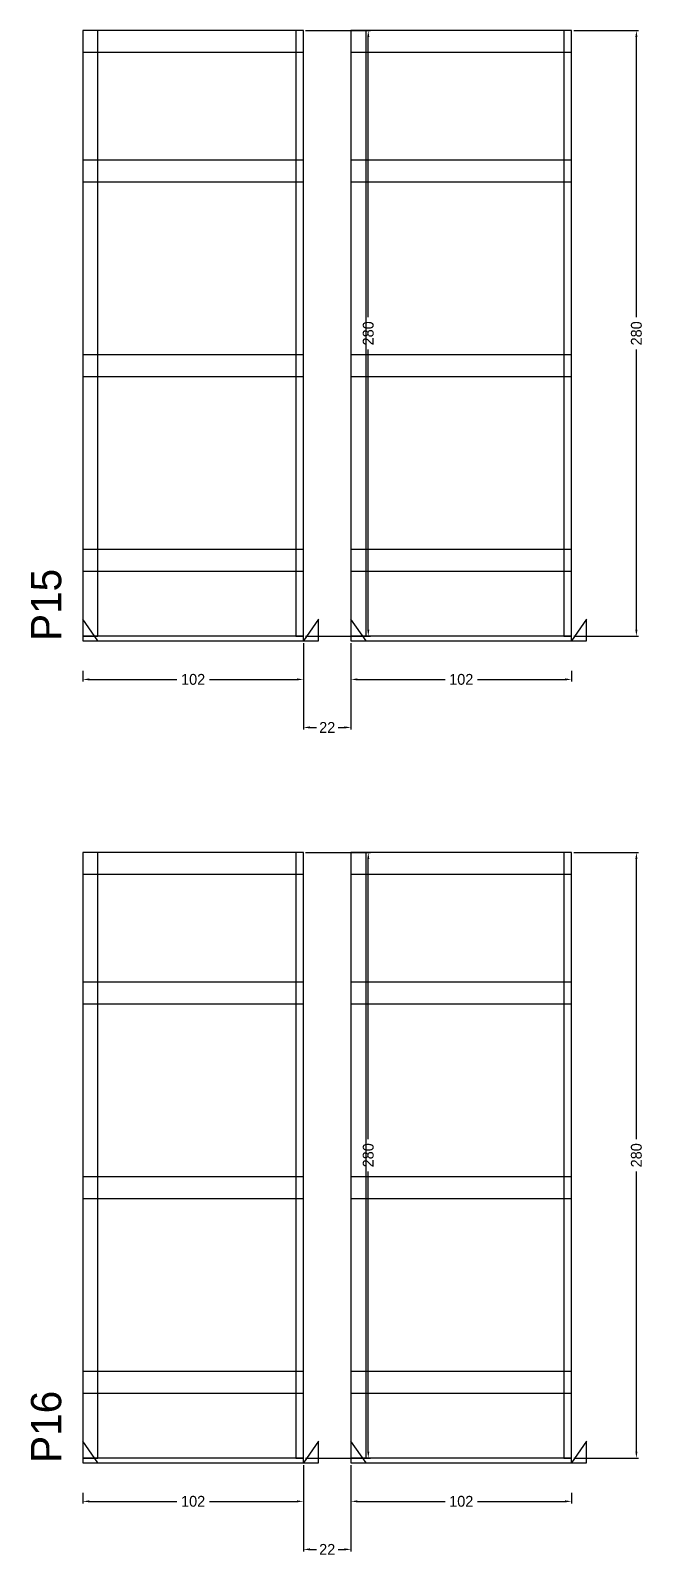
# Model space of a CAD drawing. Header units: centimetres. Extents: x -13000 to 4299, y -7226 to 295.
# Drawn here: x 3976 to 4259, y -5363 to -4658 of the extents above; entities that cross this region are included whole.
import ezdxf

# ---------------------------------------------------------------- set-up
doc = ezdxf.new("R2010")
doc.units = ezdxf.units.CM
for name, color, linetype in [('COTA', 241, 'Continuous'), ('NOMENCLATURA', 7, 'Continuous'), ('SARR_2.2x10', 60, 'Continuous'), ('SARR_2.2x7', 40, 'Continuous'), ('SARR_3.5x7', 81, 'Continuous')]:
    doc.layers.add(name, color=color, linetype=linetype)
doc.dimstyles.new('PAINEL-NOVA', dxfattribs={"dimtxt": 5, "dimasz": 3, "dimexe": 1, "dimexo": 1, "dimgap": 1, "dimtad": 1, "dimcen": 2.5, "dimazin": 3, "dimtfac": 1, "dimtmove": 0, "dimatfit": 3})

# ---------------------------------------------------------------- blocks, each defined once
blk = doc.blocks.new('_CLOSEDFILLED')
at = {"color": 0, "linetype": 'BYBLOCK'}
blk.add_solid([(-1, 0.16), (0, 0), (-1, -0.16)], dxfattribs=at)
blk = doc.blocks.new('*D463')
for p, q in [((4000, -4953.8), (4000, -4958.8)), ((4003, -4957.8), (4043.5, -4957.8)), ((4058.5, -4957.8), (4099, -4957.8)), ((4102, -4953.8), (4102, -4958.8))]:
    blk.add_line(p, q)
at = {"layer": 'Defpoints'}
for p in [(4000, -4952.8), (4000, -4957.8), (4102, -4952.8)]:
    blk.add_point(p, dxfattribs=at)
at = {"layer": 'SARR_2.2x10', "xscale": 3, "yscale": 3, "rotation": 180}
blk.add_blockref('_CLOSEDFILLED', (4000, -4957.8), dxfattribs=at)
at = {"layer": 'SARR_2.2x10', "xscale": 3, "yscale": 3}
blk.add_blockref('_CLOSEDFILLED', (4102, -4957.8), dxfattribs=at)
at = {"layer": 'SARR_2.2x10', "insert": (4051, -4957.8), "char_height": 5, "attachment_point": 5}
blk.add_mtext('102', dxfattribs=at)
blk = doc.blocks.new('*D464')
for p, q in [((4103, -4657.8), (4133, -4657.8)), ((4132, -4790.3), (4132, -4660.8)), ((4132, -4934.8), (4132, -4805.3)), ((4103, -4937.8), (4133, -4937.8))]:
    blk.add_line(p, q)
at = {"layer": 'Defpoints'}
for p in [(4102, -4657.8), (4102, -4937.8), (4132, -4937.8)]:
    blk.add_point(p, dxfattribs=at)
at = {"layer": 'SARR_2.2x10', "xscale": 3, "yscale": 3}
for p, rotation in [((4132, -4657.8), 90), ((4132, -4937.8), 270)]:
    blk.add_blockref('_CLOSEDFILLED', p, dxfattribs=dict(at, rotation=rotation))
at = {"layer": 'SARR_2.2x10', "insert": (4132, -4797.8), "char_height": 5, "attachment_point": 5, "rotation": 90}
blk.add_mtext('280', dxfattribs=at)
blk = doc.blocks.new('GRA-E')
at = {"layer": 'SARR_2.2x7'}
blk.add_lwpolyline([(0, 0), (7, 0), (0, 10)], close=True, dxfattribs=at)
blk = doc.blocks.new('GRA-D')
at = {"layer": 'SARR_2.2x7'}
blk.add_lwpolyline([(0, 0), (7, 0), (7, 10)], close=True, dxfattribs=at)
blk = doc.blocks.new('*D465')
for p, q in [((4124, -4953.8), (4124, -4958.8)), ((4127, -4957.8), (4167.5, -4957.8)), ((4182.5, -4957.8), (4223, -4957.8)), ((4226, -4953.8), (4226, -4958.8))]:
    blk.add_line(p, q)
at = {"layer": 'Defpoints'}
for p in [(4124, -4952.8), (4124, -4957.8), (4226, -4952.8)]:
    blk.add_point(p, dxfattribs=at)
at = {"layer": 'SARR_2.2x10', "xscale": 3, "yscale": 3, "rotation": 180}
blk.add_blockref('_CLOSEDFILLED', (4124, -4957.8), dxfattribs=at)
at = {"layer": 'SARR_2.2x10', "xscale": 3, "yscale": 3}
blk.add_blockref('_CLOSEDFILLED', (4226, -4957.8), dxfattribs=at)
at = {"layer": 'SARR_2.2x10', "insert": (4175, -4957.8), "char_height": 5, "attachment_point": 5}
blk.add_mtext('102', dxfattribs=at)
blk = doc.blocks.new('*D466')
for p, q in [((4227, -4657.8), (4257, -4657.8)), ((4256, -4790.3), (4256, -4660.8)), ((4256, -4934.8), (4256, -4805.3)), ((4227, -4937.8), (4257, -4937.8))]:
    blk.add_line(p, q)
at = {"layer": 'Defpoints'}
for p in [(4226, -4657.8), (4226, -4937.8), (4256, -4937.8)]:
    blk.add_point(p, dxfattribs=at)
at = {"layer": 'SARR_2.2x10', "xscale": 3, "yscale": 3}
for p, rotation in [((4256, -4657.8), 90), ((4256, -4937.8), 270)]:
    blk.add_blockref('_CLOSEDFILLED', p, dxfattribs=dict(at, rotation=rotation))
at = {"layer": 'SARR_2.2x10', "insert": (4256, -4797.8), "char_height": 5, "attachment_point": 5, "rotation": 90}
blk.add_mtext('280', dxfattribs=at)
blk = doc.blocks.new('*D467')
for p, q in [((4227, -4657.8), (4257, -4657.8)), ((4256, -4790.3), (4256, -4660.8)), ((4256, -4934.8), (4256, -4805.3)), ((4227, -4937.8), (4257, -4937.8))]:
    blk.add_line(p, q)
at = {"layer": 'Defpoints'}
for p in [(4226, -4657.8), (4226, -4937.8), (4256, -4937.8)]:
    blk.add_point(p, dxfattribs=at)
at = {"layer": 'SARR_2.2x10', "xscale": 3, "yscale": 3}
for p, rotation in [((4256, -4657.8), 90), ((4256, -4937.8), 270)]:
    blk.add_blockref('_CLOSEDFILLED', p, dxfattribs=dict(at, rotation=rotation))
at = {"layer": 'SARR_2.2x10', "insert": (4256, -4797.8), "char_height": 5, "attachment_point": 5, "rotation": 90}
blk.add_mtext('280', dxfattribs=at)
blk = doc.blocks.new('*D468')
for p, q in [((4227, -4657.8), (4257, -4657.8)), ((4256, -4790.3), (4256, -4660.8)), ((4256, -4934.8), (4256, -4805.3)), ((4227, -4937.8), (4257, -4937.8))]:
    blk.add_line(p, q)
at = {"layer": 'Defpoints'}
for p in [(4226, -4657.8), (4226, -4937.8), (4256, -4937.8)]:
    blk.add_point(p, dxfattribs=at)
at = {"layer": 'SARR_2.2x10', "xscale": 3, "yscale": 3}
for p, rotation in [((4256, -4657.8), 90), ((4256, -4937.8), 270)]:
    blk.add_blockref('_CLOSEDFILLED', p, dxfattribs=dict(at, rotation=rotation))
at = {"layer": 'SARR_2.2x10', "insert": (4256, -4797.8), "char_height": 5, "attachment_point": 5, "rotation": 90}
blk.add_mtext('280', dxfattribs=at)
blk = doc.blocks.new('*D469')
for p, q in [((4227, -4657.8), (4257, -4657.8)), ((4256, -4790.3), (4256, -4660.8)), ((4256, -4934.8), (4256, -4805.3)), ((4227, -4937.8), (4257, -4937.8))]:
    blk.add_line(p, q)
at = {"layer": 'Defpoints'}
for p in [(4226, -4657.8), (4226, -4937.8), (4256, -4937.8)]:
    blk.add_point(p, dxfattribs=at)
at = {"layer": 'SARR_2.2x10', "xscale": 3, "yscale": 3}
for p, rotation in [((4256, -4657.8), 90), ((4256, -4937.8), 270)]:
    blk.add_blockref('_CLOSEDFILLED', p, dxfattribs=dict(at, rotation=rotation))
at = {"layer": 'SARR_2.2x10', "insert": (4256, -4797.8), "char_height": 5, "attachment_point": 5, "rotation": 90}
blk.add_mtext('280', dxfattribs=at)
blk = doc.blocks.new('*D470')
for p, q in [((4227, -4657.8), (4257, -4657.8)), ((4256, -4790.3), (4256, -4660.8)), ((4256, -4934.8), (4256, -4805.3)), ((4227, -4937.8), (4257, -4937.8))]:
    blk.add_line(p, q)
at = {"layer": 'Defpoints'}
for p in [(4226, -4657.8), (4226, -4937.8), (4256, -4937.8)]:
    blk.add_point(p, dxfattribs=at)
at = {"layer": 'SARR_2.2x10', "xscale": 3, "yscale": 3}
for p, rotation in [((4256, -4657.8), 90), ((4256, -4937.8), 270)]:
    blk.add_blockref('_CLOSEDFILLED', p, dxfattribs=dict(at, rotation=rotation))
at = {"layer": 'SARR_2.2x10', "insert": (4256, -4797.8), "char_height": 5, "attachment_point": 5, "rotation": 90}
blk.add_mtext('280', dxfattribs=at)
blk = doc.blocks.new('*D471')
for p, q in [((4227, -4657.8), (4257, -4657.8)), ((4256, -4790.3), (4256, -4660.8)), ((4256, -4934.8), (4256, -4805.3)), ((4227, -4937.8), (4257, -4937.8))]:
    blk.add_line(p, q)
at = {"layer": 'Defpoints'}
for p in [(4226, -4657.8), (4226, -4937.8), (4256, -4937.8)]:
    blk.add_point(p, dxfattribs=at)
at = {"layer": 'SARR_2.2x10', "xscale": 3, "yscale": 3}
for p, rotation in [((4256, -4657.8), 90), ((4256, -4937.8), 270)]:
    blk.add_blockref('_CLOSEDFILLED', p, dxfattribs=dict(at, rotation=rotation))
at = {"layer": 'SARR_2.2x10', "insert": (4256, -4797.8), "char_height": 5, "attachment_point": 5, "rotation": 90}
blk.add_mtext('280', dxfattribs=at)
blk = doc.blocks.new('*D472')
for p, q in [((4227, -4657.8), (4257, -4657.8)), ((4256, -4790.3), (4256, -4660.8)), ((4256, -4934.8), (4256, -4805.3)), ((4227, -4937.8), (4257, -4937.8))]:
    blk.add_line(p, q)
at = {"layer": 'Defpoints'}
for p in [(4226, -4657.8), (4226, -4937.8), (4256, -4937.8)]:
    blk.add_point(p, dxfattribs=at)
at = {"layer": 'SARR_2.2x10', "xscale": 3, "yscale": 3}
for p, rotation in [((4256, -4657.8), 90), ((4256, -4937.8), 270)]:
    blk.add_blockref('_CLOSEDFILLED', p, dxfattribs=dict(at, rotation=rotation))
at = {"layer": 'SARR_2.2x10', "insert": (4256, -4797.8), "char_height": 5, "attachment_point": 5, "rotation": 90}
blk.add_mtext('280', dxfattribs=at)
blk = doc.blocks.new('*D473')
for p, q in [((4227, -4657.8), (4257, -4657.8)), ((4256, -4790.3), (4256, -4660.8)), ((4256, -4934.8), (4256, -4805.3)), ((4227, -4937.8), (4257, -4937.8))]:
    blk.add_line(p, q)
at = {"layer": 'Defpoints'}
for p in [(4226, -4657.8), (4226, -4937.8), (4256, -4937.8)]:
    blk.add_point(p, dxfattribs=at)
at = {"layer": 'SARR_2.2x10', "xscale": 3, "yscale": 3}
for p, rotation in [((4256, -4657.8), 90), ((4256, -4937.8), 270)]:
    blk.add_blockref('_CLOSEDFILLED', p, dxfattribs=dict(at, rotation=rotation))
at = {"layer": 'SARR_2.2x10', "insert": (4256, -4797.8), "char_height": 5, "attachment_point": 5, "rotation": 90}
blk.add_mtext('280', dxfattribs=at)
blk = doc.blocks.new('*D474')
for p, q in [((4227, -4657.8), (4257, -4657.8)), ((4256, -4790.3), (4256, -4660.8)), ((4256, -4934.8), (4256, -4805.3)), ((4227, -4937.8), (4257, -4937.8))]:
    blk.add_line(p, q)
at = {"layer": 'Defpoints'}
for p in [(4226, -4657.8), (4226, -4937.8), (4256, -4937.8)]:
    blk.add_point(p, dxfattribs=at)
at = {"layer": 'SARR_2.2x10', "xscale": 3, "yscale": 3}
for p, rotation in [((4256, -4657.8), 90), ((4256, -4937.8), 270)]:
    blk.add_blockref('_CLOSEDFILLED', p, dxfattribs=dict(at, rotation=rotation))
at = {"layer": 'SARR_2.2x10', "insert": (4256, -4797.8), "char_height": 5, "attachment_point": 5, "rotation": 90}
blk.add_mtext('280', dxfattribs=at)
blk = doc.blocks.new('*D475')
for p, q in [((4227, -4657.8), (4257, -4657.8)), ((4256, -4790.3), (4256, -4660.8)), ((4256, -4934.8), (4256, -4805.3)), ((4227, -4937.8), (4257, -4937.8))]:
    blk.add_line(p, q)
at = {"layer": 'Defpoints'}
for p in [(4226, -4657.8), (4226, -4937.8), (4256, -4937.8)]:
    blk.add_point(p, dxfattribs=at)
at = {"layer": 'SARR_2.2x10', "xscale": 3, "yscale": 3}
for p, rotation in [((4256, -4657.8), 90), ((4256, -4937.8), 270)]:
    blk.add_blockref('_CLOSEDFILLED', p, dxfattribs=dict(at, rotation=rotation))
at = {"layer": 'SARR_2.2x10', "insert": (4256, -4797.8), "char_height": 5, "attachment_point": 5, "rotation": 90}
blk.add_mtext('280', dxfattribs=at)
blk = doc.blocks.new('*D476')
for p, q in [((4102, -4941), (4102, -4981)), ((4124, -4941), (4124, -4981)), ((4105, -4980), (4108, -4980)), ((4118, -4980), (4121, -4980))]:
    blk.add_line(p, q)
at = {"layer": 'Defpoints'}
for p in [(4102, -4940), (4124, -4940), (4102, -4980)]:
    blk.add_point(p, dxfattribs=at)
at = {"layer": 'COTA', "xscale": 3, "yscale": 3, "rotation": 180}
blk.add_blockref('_CLOSEDFILLED', (4102, -4980), dxfattribs=at)
at = {"layer": 'COTA', "xscale": 3, "yscale": 3}
blk.add_blockref('_CLOSEDFILLED', (4124, -4980), dxfattribs=at)
at = {"layer": 'COTA', "insert": (4113, -4980), "char_height": 5, "attachment_point": 5}
blk.add_mtext('22', dxfattribs=at)
blk = doc.blocks.new('*D497')
for p, q in [((4000, -5333.8), (4000, -5338.8)), ((4003, -5337.8), (4043.5, -5337.8)), ((4058.5, -5337.8), (4099, -5337.8)), ((4102, -5333.8), (4102, -5338.8))]:
    blk.add_line(p, q)
at = {"layer": 'Defpoints'}
for p in [(4000, -5332.8), (4102, -5332.8), (4000, -5337.8)]:
    blk.add_point(p, dxfattribs=at)
at = {"layer": 'SARR_2.2x10', "xscale": 3, "yscale": 3, "rotation": 180}
blk.add_blockref('_CLOSEDFILLED', (4000, -5337.8), dxfattribs=at)
at = {"layer": 'SARR_2.2x10', "xscale": 3, "yscale": 3}
blk.add_blockref('_CLOSEDFILLED', (4102, -5337.8), dxfattribs=at)
at = {"layer": 'SARR_2.2x10', "insert": (4051, -5337.8), "char_height": 5, "attachment_point": 5}
blk.add_mtext('102', dxfattribs=at)
blk = doc.blocks.new('*D498')
for p, q in [((4103, -5037.8), (4133, -5037.8)), ((4132, -5170.3), (4132, -5040.8)), ((4132, -5314.8), (4132, -5185.3)), ((4103, -5317.8), (4133, -5317.8))]:
    blk.add_line(p, q)
at = {"layer": 'Defpoints'}
for p in [(4102, -5037.8), (4102, -5317.8), (4132, -5317.8)]:
    blk.add_point(p, dxfattribs=at)
at = {"layer": 'SARR_2.2x10', "xscale": 3, "yscale": 3}
for p, rotation in [((4132, -5037.8), 90), ((4132, -5317.8), 270)]:
    blk.add_blockref('_CLOSEDFILLED', p, dxfattribs=dict(at, rotation=rotation))
at = {"layer": 'SARR_2.2x10', "insert": (4132, -5177.8), "char_height": 5, "attachment_point": 5, "rotation": 90}
blk.add_mtext('280', dxfattribs=at)
blk = doc.blocks.new('*D499')
for p, q in [((4124, -5333.8), (4124, -5338.8)), ((4127, -5337.8), (4167.5, -5337.8)), ((4182.5, -5337.8), (4223, -5337.8)), ((4226, -5333.8), (4226, -5338.8))]:
    blk.add_line(p, q)
at = {"layer": 'Defpoints'}
for p in [(4124, -5332.8), (4226, -5332.8), (4124, -5337.8)]:
    blk.add_point(p, dxfattribs=at)
at = {"layer": 'SARR_2.2x10', "xscale": 3, "yscale": 3, "rotation": 180}
blk.add_blockref('_CLOSEDFILLED', (4124, -5337.8), dxfattribs=at)
at = {"layer": 'SARR_2.2x10', "xscale": 3, "yscale": 3}
blk.add_blockref('_CLOSEDFILLED', (4226, -5337.8), dxfattribs=at)
at = {"layer": 'SARR_2.2x10', "insert": (4175, -5337.8), "char_height": 5, "attachment_point": 5}
blk.add_mtext('102', dxfattribs=at)
blk = doc.blocks.new('*D500')
for p, q in [((4227, -5037.8), (4257, -5037.8)), ((4256, -5170.3), (4256, -5040.8)), ((4256, -5314.8), (4256, -5185.3)), ((4227, -5317.8), (4257, -5317.8))]:
    blk.add_line(p, q)
at = {"layer": 'Defpoints'}
for p in [(4226, -5037.8), (4226, -5317.8), (4256, -5317.8)]:
    blk.add_point(p, dxfattribs=at)
at = {"layer": 'SARR_2.2x10', "xscale": 3, "yscale": 3}
for p, rotation in [((4256, -5037.8), 90), ((4256, -5317.8), 270)]:
    blk.add_blockref('_CLOSEDFILLED', p, dxfattribs=dict(at, rotation=rotation))
at = {"layer": 'SARR_2.2x10', "insert": (4256, -5177.8), "char_height": 5, "attachment_point": 5, "rotation": 90}
blk.add_mtext('280', dxfattribs=at)
blk = doc.blocks.new('*D501')
for p, q in [((4227, -5037.8), (4257, -5037.8)), ((4256, -5170.3), (4256, -5040.8)), ((4256, -5314.8), (4256, -5185.3)), ((4227, -5317.8), (4257, -5317.8))]:
    blk.add_line(p, q)
at = {"layer": 'Defpoints'}
for p in [(4226, -5037.8), (4226, -5317.8), (4256, -5317.8)]:
    blk.add_point(p, dxfattribs=at)
at = {"layer": 'SARR_2.2x10', "xscale": 3, "yscale": 3}
for p, rotation in [((4256, -5037.8), 90), ((4256, -5317.8), 270)]:
    blk.add_blockref('_CLOSEDFILLED', p, dxfattribs=dict(at, rotation=rotation))
at = {"layer": 'SARR_2.2x10', "insert": (4256, -5177.8), "char_height": 5, "attachment_point": 5, "rotation": 90}
blk.add_mtext('280', dxfattribs=at)
blk = doc.blocks.new('*D502')
for p, q in [((4227, -5037.8), (4257, -5037.8)), ((4256, -5170.3), (4256, -5040.8)), ((4256, -5314.8), (4256, -5185.3)), ((4227, -5317.8), (4257, -5317.8))]:
    blk.add_line(p, q)
at = {"layer": 'Defpoints'}
for p in [(4226, -5037.8), (4226, -5317.8), (4256, -5317.8)]:
    blk.add_point(p, dxfattribs=at)
at = {"layer": 'SARR_2.2x10', "xscale": 3, "yscale": 3}
for p, rotation in [((4256, -5037.8), 90), ((4256, -5317.8), 270)]:
    blk.add_blockref('_CLOSEDFILLED', p, dxfattribs=dict(at, rotation=rotation))
at = {"layer": 'SARR_2.2x10', "insert": (4256, -5177.8), "char_height": 5, "attachment_point": 5, "rotation": 90}
blk.add_mtext('280', dxfattribs=at)
blk = doc.blocks.new('*D503')
for p, q in [((4227, -5037.8), (4257, -5037.8)), ((4256, -5170.3), (4256, -5040.8)), ((4256, -5314.8), (4256, -5185.3)), ((4227, -5317.8), (4257, -5317.8))]:
    blk.add_line(p, q)
at = {"layer": 'Defpoints'}
for p in [(4226, -5037.8), (4226, -5317.8), (4256, -5317.8)]:
    blk.add_point(p, dxfattribs=at)
at = {"layer": 'SARR_2.2x10', "xscale": 3, "yscale": 3}
for p, rotation in [((4256, -5037.8), 90), ((4256, -5317.8), 270)]:
    blk.add_blockref('_CLOSEDFILLED', p, dxfattribs=dict(at, rotation=rotation))
at = {"layer": 'SARR_2.2x10', "insert": (4256, -5177.8), "char_height": 5, "attachment_point": 5, "rotation": 90}
blk.add_mtext('280', dxfattribs=at)
blk = doc.blocks.new('*D504')
for p, q in [((4227, -5037.8), (4257, -5037.8)), ((4256, -5170.3), (4256, -5040.8)), ((4256, -5314.8), (4256, -5185.3)), ((4227, -5317.8), (4257, -5317.8))]:
    blk.add_line(p, q)
at = {"layer": 'Defpoints'}
for p in [(4226, -5037.8), (4226, -5317.8), (4256, -5317.8)]:
    blk.add_point(p, dxfattribs=at)
at = {"layer": 'SARR_2.2x10', "xscale": 3, "yscale": 3}
for p, rotation in [((4256, -5037.8), 90), ((4256, -5317.8), 270)]:
    blk.add_blockref('_CLOSEDFILLED', p, dxfattribs=dict(at, rotation=rotation))
at = {"layer": 'SARR_2.2x10', "insert": (4256, -5177.8), "char_height": 5, "attachment_point": 5, "rotation": 90}
blk.add_mtext('280', dxfattribs=at)
blk = doc.blocks.new('*D505')
for p, q in [((4227, -5037.8), (4257, -5037.8)), ((4256, -5170.3), (4256, -5040.8)), ((4256, -5314.8), (4256, -5185.3)), ((4227, -5317.8), (4257, -5317.8))]:
    blk.add_line(p, q)
at = {"layer": 'Defpoints'}
for p in [(4226, -5037.8), (4226, -5317.8), (4256, -5317.8)]:
    blk.add_point(p, dxfattribs=at)
at = {"layer": 'SARR_2.2x10', "xscale": 3, "yscale": 3}
for p, rotation in [((4256, -5037.8), 90), ((4256, -5317.8), 270)]:
    blk.add_blockref('_CLOSEDFILLED', p, dxfattribs=dict(at, rotation=rotation))
at = {"layer": 'SARR_2.2x10', "insert": (4256, -5177.8), "char_height": 5, "attachment_point": 5, "rotation": 90}
blk.add_mtext('280', dxfattribs=at)
blk = doc.blocks.new('*D506')
for p, q in [((4227, -5037.8), (4257, -5037.8)), ((4256, -5170.3), (4256, -5040.8)), ((4256, -5314.8), (4256, -5185.3)), ((4227, -5317.8), (4257, -5317.8))]:
    blk.add_line(p, q)
at = {"layer": 'Defpoints'}
for p in [(4226, -5037.8), (4226, -5317.8), (4256, -5317.8)]:
    blk.add_point(p, dxfattribs=at)
at = {"layer": 'SARR_2.2x10', "xscale": 3, "yscale": 3}
for p, rotation in [((4256, -5037.8), 90), ((4256, -5317.8), 270)]:
    blk.add_blockref('_CLOSEDFILLED', p, dxfattribs=dict(at, rotation=rotation))
at = {"layer": 'SARR_2.2x10', "insert": (4256, -5177.8), "char_height": 5, "attachment_point": 5, "rotation": 90}
blk.add_mtext('280', dxfattribs=at)
blk = doc.blocks.new('*D507')
for p, q in [((4227, -5037.8), (4257, -5037.8)), ((4256, -5170.3), (4256, -5040.8)), ((4256, -5314.8), (4256, -5185.3)), ((4227, -5317.8), (4257, -5317.8))]:
    blk.add_line(p, q)
at = {"layer": 'Defpoints'}
for p in [(4226, -5037.8), (4226, -5317.8), (4256, -5317.8)]:
    blk.add_point(p, dxfattribs=at)
at = {"layer": 'SARR_2.2x10', "xscale": 3, "yscale": 3}
for p, rotation in [((4256, -5037.8), 90), ((4256, -5317.8), 270)]:
    blk.add_blockref('_CLOSEDFILLED', p, dxfattribs=dict(at, rotation=rotation))
at = {"layer": 'SARR_2.2x10', "insert": (4256, -5177.8), "char_height": 5, "attachment_point": 5, "rotation": 90}
blk.add_mtext('280', dxfattribs=at)
blk = doc.blocks.new('*D508')
for p, q in [((4227, -5037.8), (4257, -5037.8)), ((4256, -5170.3), (4256, -5040.8)), ((4256, -5314.8), (4256, -5185.3)), ((4227, -5317.8), (4257, -5317.8))]:
    blk.add_line(p, q)
at = {"layer": 'Defpoints'}
for p in [(4226, -5037.8), (4226, -5317.8), (4256, -5317.8)]:
    blk.add_point(p, dxfattribs=at)
at = {"layer": 'SARR_2.2x10', "xscale": 3, "yscale": 3}
for p, rotation in [((4256, -5037.8), 90), ((4256, -5317.8), 270)]:
    blk.add_blockref('_CLOSEDFILLED', p, dxfattribs=dict(at, rotation=rotation))
at = {"layer": 'SARR_2.2x10', "insert": (4256, -5177.8), "char_height": 5, "attachment_point": 5, "rotation": 90}
blk.add_mtext('280', dxfattribs=at)
blk = doc.blocks.new('*D509')
for p, q in [((4227, -5037.8), (4257, -5037.8)), ((4256, -5170.3), (4256, -5040.8)), ((4256, -5314.8), (4256, -5185.3)), ((4227, -5317.8), (4257, -5317.8))]:
    blk.add_line(p, q)
at = {"layer": 'Defpoints'}
for p in [(4226, -5037.8), (4226, -5317.8), (4256, -5317.8)]:
    blk.add_point(p, dxfattribs=at)
at = {"layer": 'SARR_2.2x10', "xscale": 3, "yscale": 3}
for p, rotation in [((4256, -5037.8), 90), ((4256, -5317.8), 270)]:
    blk.add_blockref('_CLOSEDFILLED', p, dxfattribs=dict(at, rotation=rotation))
at = {"layer": 'SARR_2.2x10', "insert": (4256, -5177.8), "char_height": 5, "attachment_point": 5, "rotation": 90}
blk.add_mtext('280', dxfattribs=at)
blk = doc.blocks.new('*D510')
for p, q in [((4102, -5321), (4102, -5361)), ((4124, -5321), (4124, -5361)), ((4105, -5360), (4108, -5360)), ((4118, -5360), (4121, -5360))]:
    blk.add_line(p, q)
at = {"layer": 'Defpoints'}
for p in [(4102, -5320), (4124, -5320), (4102, -5360)]:
    blk.add_point(p, dxfattribs=at)
at = {"layer": 'COTA', "xscale": 3, "yscale": 3, "rotation": 180}
blk.add_blockref('_CLOSEDFILLED', (4102, -5360), dxfattribs=at)
at = {"layer": 'COTA', "xscale": 3, "yscale": 3}
blk.add_blockref('_CLOSEDFILLED', (4124, -5360), dxfattribs=at)
at = {"layer": 'COTA', "insert": (4113, -5360), "char_height": 5, "attachment_point": 5}
blk.add_mtext('22', dxfattribs=at)

msp = doc.modelspace()

# ---------------------------------------------------------------- linework, layer by layer
at = {"layer": 'SARR_2.2x10'}
for p, q in [((4102, -4657.8), (4000, -4657.8)), ((4000, -4657.8), (4000, -4667.8)), ((4102, -4667.8), (4102, -4657.8)), ((4226, -4657.8), (4124, -4657.8)), ((4124, -4657.8), (4124, -4667.8)), ((4226, -4667.8), (4226, -4657.8)), ((4000, -4667.8), (4102, -4667.8)), ((4124, -4667.8), (4226, -4667.8)), ((4102, -4717.8), (4000, -4717.8)), ((4000, -4717.8), (4000, -4727.8)), ((4102, -4727.8), (4102, -4717.8)), ((4226, -4717.8), (4124, -4717.8)), ((4124, -4717.8), (4124, -4727.8)), ((4226, -4727.8), (4226, -4717.8)), ((4000, -4727.8), (4102, -4727.8)), ((4124, -4727.8), (4226, -4727.8)), ((4102, -4807.8), (4000, -4807.8)), ((4000, -4807.8), (4000, -4817.8)), ((4102, -4817.8), (4102, -4807.8)), ((4226, -4807.8), (4124, -4807.8)), ((4124, -4807.8), (4124, -4817.8)), ((4226, -4817.8), (4226, -4807.8)), ((4000, -4817.8), (4102, -4817.8)), ((4124, -4817.8), (4226, -4817.8)), ((4102, -4897.8), (4000, -4897.8)), ((4000, -4897.8), (4000, -4907.8)), ((4102, -4907.8), (4102, -4897.8)), ((4226, -4897.8), (4124, -4897.8)), ((4124, -4897.8), (4124, -4907.8)), ((4226, -4907.8), (4226, -4897.8)), ((4000, -4907.8), (4102, -4907.8)), ((4124, -4907.8), (4226, -4907.8)), ((4102, -5037.8), (4000, -5037.8)), ((4000, -5037.8), (4000, -5047.8)), ((4102, -5047.8), (4102, -5037.8)), ((4226, -5037.8), (4124, -5037.8)), ((4124, -5037.8), (4124, -5047.8)), ((4226, -5047.8), (4226, -5037.8)), ((4000, -5047.8), (4102, -5047.8)), ((4124, -5047.8), (4226, -5047.8)), ((4102, -5097.8), (4000, -5097.8)), ((4000, -5097.8), (4000, -5107.8)), ((4102, -5107.8), (4102, -5097.8)), ((4226, -5097.8), (4124, -5097.8)), ((4124, -5097.8), (4124, -5107.8)), ((4226, -5107.8), (4226, -5097.8)), ((4000, -5107.8), (4102, -5107.8)), ((4124, -5107.8), (4226, -5107.8)), ((4102, -5187.8), (4000, -5187.8)), ((4000, -5187.8), (4000, -5197.8)), ((4102, -5197.8), (4102, -5187.8)), ((4226, -5187.8), (4124, -5187.8)), ((4124, -5187.8), (4124, -5197.8)), ((4226, -5197.8), (4226, -5187.8)), ((4000, -5197.8), (4102, -5197.8)), ((4124, -5197.8), (4226, -5197.8)), ((4102, -5277.8), (4000, -5277.8)), ((4000, -5277.8), (4000, -5287.8)), ((4102, -5287.8), (4102, -5277.8)), ((4226, -5277.8), (4124, -5277.8)), ((4124, -5277.8), (4124, -5287.8)), ((4226, -5287.8), (4226, -5277.8)), ((4000, -5287.8), (4102, -5287.8)), ((4124, -5287.8), (4226, -5287.8))]:
    msp.add_line(p, q, dxfattribs=at)
at = {"layer": 'SARR_2.2x7'}
for p, q in [((4007, -4657.8), (4000, -4657.8)), ((4000, -4657.8), (4000, -4937.8)), ((4007, -4937.8), (4007, -4657.8)), ((4226, -4657.8), (4222.5, -4657.8)), ((4222.5, -4657.8), (4222.5, -4937.8)), ((4226, -4937.8), (4226, -4657.8)), ((4102, -4937.8), (4000, -4937.8)), ((4000, -4937.8), (4000, -4940)), ((4000, -4937.8), (4007, -4937.8)), ((4102, -4940), (4102, -4937.8)), ((4226, -4937.8), (4124, -4937.8)), ((4124, -4937.8), (4124, -4940)), ((4222.5, -4937.8), (4226, -4937.8)), ((4226, -4940), (4226, -4937.8)), ((4000, -4940), (4102, -4940)), ((4124, -4940), (4226, -4940)), ((4007, -5037.8), (4000, -5037.8)), ((4000, -5037.8), (4000, -5317.8)), ((4007, -5317.8), (4007, -5037.8)), ((4226, -5037.8), (4222.5, -5037.8)), ((4222.5, -5037.8), (4222.5, -5317.8)), ((4226, -5317.8), (4226, -5037.8)), ((4102, -5317.8), (4000, -5317.8)), ((4000, -5317.8), (4000, -5320)), ((4000, -5317.8), (4007, -5317.8)), ((4102, -5320), (4102, -5317.8)), ((4226, -5317.8), (4124, -5317.8)), ((4124, -5317.8), (4124, -5320)), ((4222.5, -5317.8), (4226, -5317.8)), ((4226, -5320), (4226, -5317.8)), ((4000, -5320), (4102, -5320)), ((4124, -5320), (4226, -5320))]:
    msp.add_line(p, q, dxfattribs=at)
at = {"layer": 'SARR_3.5x7'}
for p, q in [((4102, -4657.8), (4098.5, -4657.8)), ((4098.5, -4657.8), (4098.5, -4937.8)), ((4102, -4937.8), (4102, -4657.8)), ((4131, -4657.8), (4124, -4657.8)), ((4124, -4657.8), (4124, -4937.8)), ((4131, -4937.8), (4131, -4657.8)), ((4098.5, -4937.8), (4102, -4937.8)), ((4124, -4937.8), (4131, -4937.8)), ((4102, -5037.8), (4098.5, -5037.8)), ((4098.5, -5037.8), (4098.5, -5317.8)), ((4102, -5317.8), (4102, -5037.8)), ((4131, -5037.8), (4124, -5037.8)), ((4124, -5037.8), (4124, -5317.8)), ((4131, -5317.8), (4131, -5037.8)), ((4098.5, -5317.8), (4102, -5317.8)), ((4124, -5317.8), (4131, -5317.8))]:
    msp.add_line(p, q, dxfattribs=at)

# ---------------------------------------------------------------- block references
at = {"layer": 'SARR_2.2x7'}
for name, p in [('GRA-E', (4000, -4940)), ('GRA-D', (4102, -4940)), ('GRA-E', (4124, -4940)), ('GRA-D', (4226, -4940)), ('GRA-E', (4000, -5320)), ('GRA-D', (4102, -5320)), ('GRA-E', (4124, -5320)), ('GRA-D', (4226, -5320))]:
    msp.add_blockref(name, p, dxfattribs=at)

# ---------------------------------------------------------------- texts
at = {"layer": 'NOMENCLATURA'}
for s, p in [('P15', (3990, -4940)), ('P16', (3990, -5320))]:
    msp.add_text(s, height=14, rotation=90, dxfattribs=at).set_placement(p)

# ---------------------------------------------------------------- dimensions: what is measured, and where the dimension line sits
at = {"layer": 'COTA'}
for base, p1, p2, picture, middle in [((4102, -4980), (4102, -4940), (4124, -4940), '*D476', (4113, -4980)), ((4102, -5360), (4102, -5320), (4124, -5320), '*D510', (4113, -5360))]:
    dim = msp.add_linear_dim(base=base, p1=p1, p2=p2, dimstyle='PAINEL-NOVA', dxfattribs=at)
    dim.commit()
    dim.dimension.update_dxf_attribs({"geometry": picture, "text_midpoint": middle})
at = {"layer": 'SARR_2.2x10'}
for base, p1, p2, picture, middle in [((4132, -4937.8), (4102, -4937.8), (4102, -4657.8), '*D464', (4132, -4797.8)), ((4256, -4937.8), (4226, -4937.8), (4226, -4657.8), '*D466', (4256, -4797.8)), ((4256, -4937.8), (4226, -4937.8), (4226, -4657.8), '*D467', (4256, -4797.8)), ((4256, -4937.8), (4226, -4937.8), (4226, -4657.8), '*D468', (4256, -4797.8)), ((4256, -4937.8), (4226, -4937.8), (4226, -4657.8), '*D469', (4256, -4797.8)), ((4256, -4937.8), (4226, -4937.8), (4226, -4657.8), '*D470', (4256, -4797.8)), ((4256, -4937.8), (4226, -4937.8), (4226, -4657.8), '*D471', (4256, -4797.8)), ((4256, -4937.8), (4226, -4937.8), (4226, -4657.8), '*D472', (4256, -4797.8)), ((4256, -4937.8), (4226, -4937.8), (4226, -4657.8), '*D473', (4256, -4797.8)), ((4256, -4937.8), (4226, -4937.8), (4226, -4657.8), '*D474', (4256, -4797.8)), ((4256, -4937.8), (4226, -4937.8), (4226, -4657.8), '*D475', (4256, -4797.8)), ((4132, -5317.8), (4102, -5317.8), (4102, -5037.8), '*D498', (4132, -5177.8)), ((4256, -5317.8), (4226, -5317.8), (4226, -5037.8), '*D500', (4256, -5177.8)), ((4256, -5317.8), (4226, -5317.8), (4226, -5037.8), '*D501', (4256, -5177.8)), ((4256, -5317.8), (4226, -5317.8), (4226, -5037.8), '*D502', (4256, -5177.8)), ((4256, -5317.8), (4226, -5317.8), (4226, -5037.8), '*D503', (4256, -5177.8)), ((4256, -5317.8), (4226, -5317.8), (4226, -5037.8), '*D504', (4256, -5177.8)), ((4256, -5317.8), (4226, -5317.8), (4226, -5037.8), '*D505', (4256, -5177.8)), ((4256, -5317.8), (4226, -5317.8), (4226, -5037.8), '*D506', (4256, -5177.8)), ((4256, -5317.8), (4226, -5317.8), (4226, -5037.8), '*D507', (4256, -5177.8)), ((4256, -5317.8), (4226, -5317.8), (4226, -5037.8), '*D508', (4256, -5177.8)), ((4256, -5317.8), (4226, -5317.8), (4226, -5037.8), '*D509', (4256, -5177.8))]:
    dim = msp.add_linear_dim(base=base, p1=p1, p2=p2, angle=90, dimstyle='PAINEL-NOVA', dxfattribs=at)
    dim.commit()
    dim.dimension.update_dxf_attribs({"geometry": picture, "text_midpoint": middle})
for base, p1, p2, picture, middle in [((4000, -4957.8), (4000, -4952.8), (4102, -4952.8), '*D463', (4051, -4957.8)), ((4124, -4957.8), (4124, -4952.8), (4226, -4952.8), '*D465', (4175, -4957.8)), ((4000, -5337.8), (4000, -5332.8), (4102, -5332.8), '*D497', (4051, -5337.8)), ((4124, -5337.8), (4124, -5332.8), (4226, -5332.8), '*D499', (4175, -5337.8))]:
    dim = msp.add_linear_dim(base=base, p1=p1, p2=p2, dimstyle='PAINEL-NOVA', dxfattribs=at)
    dim.commit()
    dim.dimension.update_dxf_attribs({"geometry": picture, "text_midpoint": middle})

doc.saveas('drawing.dxf')
